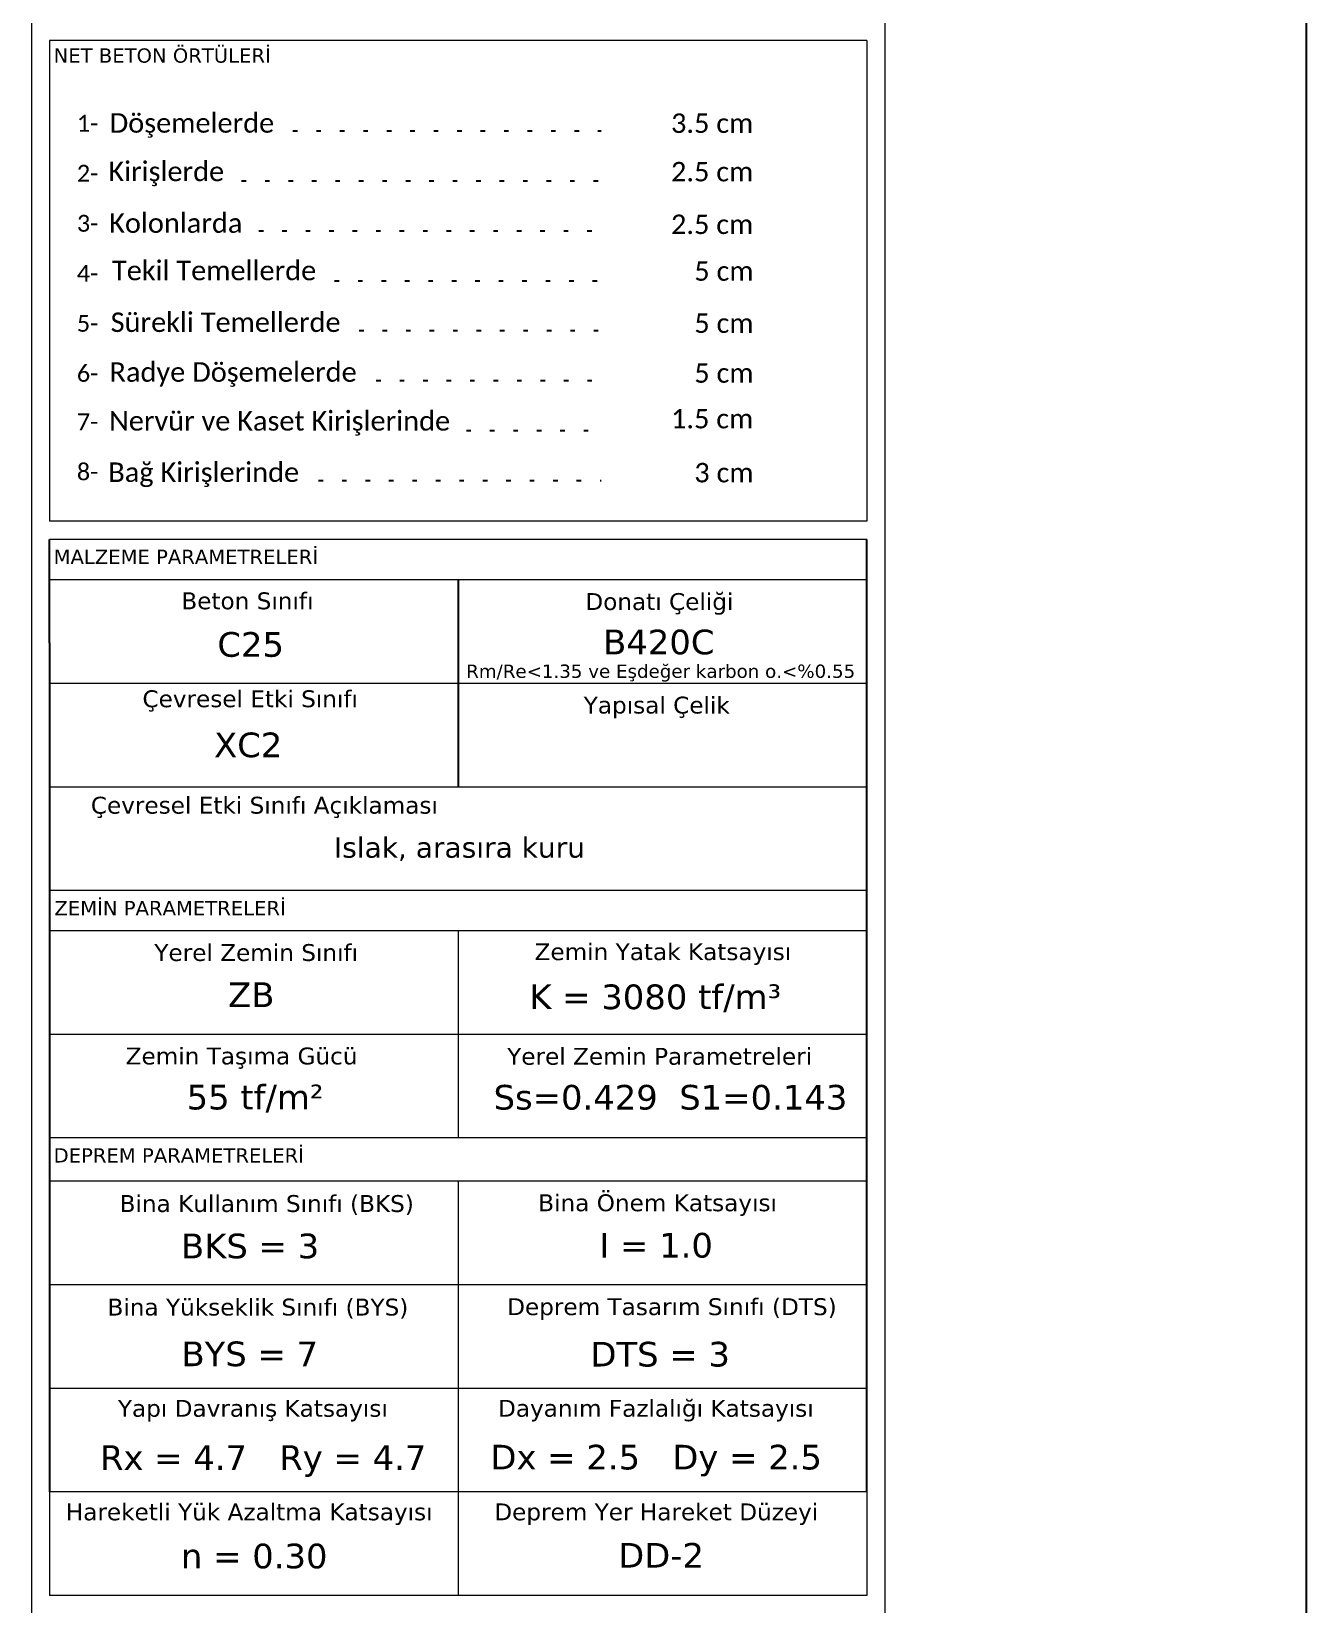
# Model space of a CAD drawing. Header units: millimetres. Extents: x 2232 to 85269, y -3593 to 5869.
# Drawn here: x 67026 to 67447, y -1442 to -923 of the extents above; entities that cross this region are included whole.
import ezdxf

# ---------------------------------------------------------------- set-up
doc = ezdxf.new("R2010")
doc.units = ezdxf.units.MM
doc.linetypes.add('DOT4', pattern=[7.75, 1.5, -6.25])
doc.layers.add('Standart', color=7, linetype='Continuous')
doc.styles.add('calibri_1_18', font='calibri.ttf', dxfattribs={"height": 0.2})
doc.styles.add('verdana_1_18', font='verdana.ttf', dxfattribs={"height": 0.2})

msp = doc.modelspace()

# ---------------------------------------------------------------- linework, layer by layer
msp.add_line((67447.09, -3593.4), (67447.09, 906.6))
at = {"layer": 'Standart', "color": 250, "linetype": 'Continuous', "lineweight": 5}
for points in [[(67025.84, 96.79), (67025.84, -1747.64)], [(67307.84, -1747.64), (67307.84, 96.79)], [(67031.84, -925.85), (67031.84, -1084.56)], [(67301.84, -925.85), (67031.84, -925.85)], [(67301.84, -925.85), (67301.84, -1084.56)], [(67301.84, -1084.56), (67031.84, -1084.56)], [(67301.84, -1090.56), (67031.84, -1090.56)], [(67301.84, -1103.97), (67031.84, -1103.97)], [(67301.84, -1138.16), (67031.84, -1138.16)], [(67301.84, -1138.16), (67031.84, -1138.16)], [(67301.84, -1172.35), (67031.84, -1172.35)], [(67301.84, -1172.35), (67031.84, -1172.35)], [(67301.84, -1206.54), (67031.84, -1206.54)], [(67301.84, -1206.54), (67031.84, -1206.54)], [(67301.84, -1219.83), (67031.84, -1219.83)], [(67166.84, -1219.83), (67166.84, -1254.02)], [(67301.84, -1254.02), (67031.84, -1254.02)], [(67166.84, -1254.02), (67166.84, -1288.21)], [(67301.84, -1288.21), (67031.84, -1288.21)], [(67301.84, -1302.54), (67031.84, -1302.54)], [(67166.84, -1302.54), (67166.84, -1336.72)], [(67301.84, -1336.72), (67031.84, -1336.72)], [(67166.84, -1336.72), (67166.84, -1370.91)], [(67301.84, -1370.91), (67031.84, -1370.91)], [(67166.84, -1370.91), (67166.84, -1405.1)], [(67301.84, -1405.1), (67031.84, -1405.1)], [(67031.84, -1405.1), (67031.84, -1439.29)], [(67166.84, -1405.1), (67166.84, -1439.29)], [(67166.84, -1405.1), (67166.84, -1439.29)], [(67301.84, -1405.1), (67301.84, -1439.29)], [(67166.84, -1439.29), (67031.84, -1439.29)], [(67301.84, -1439.29), (67166.84, -1439.29)]]:
    msp.add_lwpolyline(points, dxfattribs=at)
at = {"layer": 'Standart', "color": 8, "linetype": 'DOT4', "lineweight": -3}
for points in [[(67112.24, -955.68), (67214.08, -955.68)], [(67095.27, -972.17), (67214.08, -972.17)], [(67100.95, -988.66), (67214.08, -988.66)], [(67125.98, -1005.15), (67214.08, -1005.15)], [(67134.12, -1021.64), (67214.08, -1021.64)], [(67139.76, -1038.13), (67214.08, -1038.13)], [(67169.54, -1054.62), (67214.08, -1054.62)], [(67120.7, -1071.11), (67214.08, -1071.11)]]:
    msp.add_lwpolyline(points, dxfattribs=at)
at = {"layer": 'Standart', "color": 254, "linetype": 'Continuous', "lineweight": -3}
for points in [[(67031.84, -1124.75), (67031.84, -1090.56)], [(67301.84, -1124.75), (67301.84, -1090.56)], [(67166.87, -1172.47), (67166.87, -1104.02)]]:
    msp.add_lwpolyline(points, dxfattribs=at)
at = {"layer": 'Standart', "color": 158, "linetype": 'Continuous', "lineweight": -3}
for points in [[(67031.84, -1124.75), (67031.84, -1405.1)], [(67301.84, -1405.1), (67301.84, -1124.75)]]:
    msp.add_lwpolyline(points, dxfattribs=at)

# ---------------------------------------------------------------- texts
at = {"layer": 'Standart', "color": 1, "linetype": 'Continuous', "lineweight": 5, "style": 'verdana_1_18'}
for s, height, p in [('NET BETON ÖRTÜLERİ', 4.7143, (67033.17, -933.15)), ('MALZEME PARAMETRELERİ', 4.7143, (67033.17, -1098.68)), ('Beton Sınıfı', 5.5714, (67075.36, -1113.64)), ('Donatı Çeliği ', 5.5714, (67208.84, -1113.88)), ('Yapısal Çelik', 5.5714, (67208.29, -1148.07)), ('Çevresel Etki Sınıfı Açıklaması', 5.5714, (67045.46, -1181.13)), ('ZEMİN PARAMETRELERİ', 4.7143, (67033.44, -1214.66)), ('Yerel Zemin Sınıfı', 5.5714, (67066.44, -1229.78)), ('Zemin Yatak Katsayısı', 5.5714, (67192.06, -1229.5)), ('Zemin Taşıma Gücü', 5.5714, (67056.96, -1263.94)), ('Yerel Zemin Parametreleri', 5.5714, (67183, -1264.04)), ('DEPREM PARAMETRELERİ', 4.7143, (67033.17, -1296.33)), ('Bina Kullanım Sınıfı (BKS)', 5.5714, (67054.97, -1312.66)), ('Bina Önem Katsayısı', 5.5714, (67193.26, -1312.41)), ('Bina Yükseklik Sınıfı (BYS)', 5.5714, (67050.96, -1346.85)), ('Deprem Tasarım Sınıfı (DTS)', 5.5714, (67183, -1346.72)), ('Yapı Davranış Katsayısı ', 5.5714, (67054.4, -1380.28)), ('Dayanım Fazlalığı Katsayısı ', 5.5714, (67179.99, -1380.27)), ('Hareketli Yük Azaltma Katsayısı', 5.5714, (67037.2, -1414.47)), ('Deprem Yer Hareket Düzeyi', 5.5714, (67178.75, -1414.47))]:
    msp.add_text(s, height=height, dxfattribs=at).set_placement(p)
at = {"layer": 'Standart', "color": 254, "linetype": 'Continuous', "lineweight": 5}
for s, height, style, p in [('1-', 5.571, 'calibri_1_18', (67040.84, -955.94)), ('Döşemelerde', 6.4286, 'calibri_1_18', (67051.66, -956.27)), ('3.5 cm', 6.429, 'calibri_1_18', (67237.13, -956.35)), ('2-', 5.571, 'calibri_1_18', (67040.84, -972.46)), ('3-', 5.571, 'calibri_1_18', (67040.84, -988.97)), ('4-', 5.571, 'calibri_1_18', (67040.84, -1005.49)), ('5-', 5.571, 'calibri_1_18', (67040.84, -1022)), ('6-', 5.571, 'calibri_1_18', (67040.84, -1038.52)), ('Radye Döşemelerde', 6.4286, 'calibri_1_18', (67051.63, -1038.52)), ('7-', 5.571, 'calibri_1_18', (67040.84, -1054.52)), ('1.5 cm', 6.429, 'calibri_1_18', (67237.13, -1053.91)), ('Bağ Kirişlerinde', 6.4286, 'calibri_1_18', (67051.23, -1071.6)), ('8-', 5.571, 'calibri_1_18', (67040.84, -1071.04)), ('3 cm', 6.429, 'calibri_1_18', (67244.82, -1071.74)), ('C25', 8.143, 'verdana_1_18', (67087.26, -1129.32)), ('B420C', 8.143, 'verdana_1_18', (67214.7, -1128.51)), ('XC2', 8.143, 'verdana_1_18', (67086.16, -1162.49)), ('ZB', 8.143, 'verdana_1_18', (67090.79, -1244.99)), ('K = 3080 tf/m³', 8.1429, 'verdana_1_18', (67190.31, -1245.69)), ('55 tf/m²', 8.143, 'verdana_1_18', (67077.1, -1278.8)), ('Ss=0.429  S1=0.143', 8.1429, 'verdana_1_18', (67178.51, -1278.85)), ('BKS = 3', 8.143, 'verdana_1_18', (67075.25, -1327.95)), ('I = 1.0', 8.143, 'verdana_1_18', (67213.45, -1327.71)), ('BYS = 7', 8.143, 'verdana_1_18', (67075.4, -1363.58)), ('DTS = 3', 8.143, 'verdana_1_18', (67210.51, -1363.69)), ('Rx = 4.7   Ry = 4.7', 8.1429, 'verdana_1_18', (67048.47, -1397.83)), ('Dx = 2.5   Dy = 2.5', 8.1429, 'verdana_1_18', (67177.48, -1397.68)), ('n = 0.30', 8.143, 'verdana_1_18', (67075.24, -1430.33)), ('DD-2', 8.143, 'verdana_1_18', (67219.68, -1430.11))]:
    msp.add_text(s, height=height, dxfattribs=dict(at, style=style)).set_placement(p)
at = {"layer": 'Standart', "color": 254, "linetype": 'Continuous', "lineweight": -3}
for s, height, style, p in [('Kirişlerde', 6.429, 'calibri_1_18', (67051.25, -972.27)), ('2.5 cm', 6.429, 'calibri_1_18', (67237.13, -972.35)), ('Kolonlarda', 6.429, 'calibri_1_18', (67051.53, -989.33)), ('2.5 cm', 6.429, 'calibri_1_18', (67237.13, -989.74)), ('Tekil Temellerde', 6.4286, 'calibri_1_18', (67052.44, -1005)), ('5 cm', 6.429, 'calibri_1_18', (67244.82, -1005.16)), ('Sürekli Temellerde', 6.4286, 'calibri_1_18', (67052.01, -1022.08)), ('5 cm', 6.429, 'calibri_1_18', (67244.82, -1022.39)), ('5 cm', 6.429, 'calibri_1_18', (67244.82, -1038.84)), ('Nervür ve Kaset Kirişlerinde', 6.4286, 'calibri_1_18', (67051.54, -1054.65)), ('Rm/Re<1.35 ve Eşdeğer karbon o.<%0.55', 4.3875, 'verdana_1_18', (67169.47, -1136.29)), ('Islak, arasıra kuru', 6.75, 'verdana_1_18', (67125.77, -1195.67))]:
    msp.add_text(s, height=height, dxfattribs=dict(at, style=style)).set_placement(p)
at = {"layer": 'Standart', "color": 1, "linetype": 'Continuous', "lineweight": -3, "style": 'verdana_1_18'}
msp.add_text('Çevresel Etki Sınıfı ', height=5.5714, dxfattribs=at).set_placement((67062.51, -1145.98))

doc.saveas('drawing.dxf')
